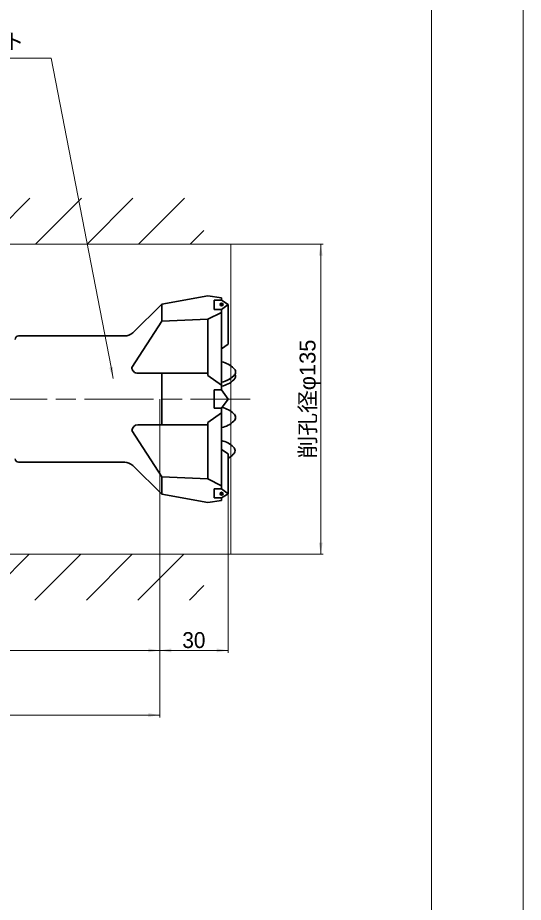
# Model space of a CAD drawing. Units: millimetres at full size, sheet at 1:2.5; details may follow other scales. Extents: x 2151 to 3831, y 1061 to 2264.
# Drawn here: x 3610.7 to 3831.2, y 1663.4 to 2048.6 of the extents above; entities that cross this region are included whole.
import ezdxf
from ezdxf.enums import TextEntityAlignment as Align

# ---------------------------------------------------------------- set-up
doc = ezdxf.new("R2010")
doc.units = ezdxf.units.MM
doc.header["$LTSCALE"] = 2.5
doc.header["$PDMODE"] = 32
doc.header["$PDSIZE"] = 1.25
doc.linetypes.add('CHAIN', pattern=[18.5, 12, -1.5, 3.5, -1.5])
for name, color, linetype, lineweight in [('1外形線', 7, 'Continuous', 35), ('2細い実線', 3, 'Continuous', 20), ('4中心線', 1, 'CHAIN', 15), ('6寸法線', 4, 'Continuous', 13), ('7 枠・タイトル', 7, 'Continuous', 13)]:
    doc.layers.add(name, color=color, linetype=linetype, lineweight=lineweight)
doc.styles.add('ＭＳ Ｐゴシック', font='')
doc.styles.get('ＭＳ Ｐゴシック').set_extended_font_data('MS PGothic')

# ---------------------------------------------------------------- blocks, each defined once
blk = doc.blocks.new('filled_arrow')
at = {"color": 0, "linetype": 'Continuous', "lineweight": -2}
blk.add_solid([(7.5, 1.25), (0, 0), (7.5, -1.25)], dxfattribs=at)

msp = doc.modelspace()

# ---------------------------------------------------------------- hatches: boundary and pattern name
at = {"layer": '2細い実線', "lineweight": 13}
h = msp.add_hatch(dxfattribs=at)
h.set_pattern_fill('USER', color=256, style=0, pattern_type=2)
h.set_pattern_definition([(45, (2685.578, 2004.856), (-11.22532, 11.22532), [])])
h.paths.add_polyline_path([(2557.771, 1949.981), (2557.771, 1969.981), (3691.86, 1969.981), (3691.86, 1949.981), (3242.12, 1949.981), (3242.12, 1957.481), (3232.12, 1957.481), (3232.12, 1949.981)])
h = msp.add_hatch(dxfattribs=at)
h.set_pattern_fill('USER', color=256, style=0, pattern_type=2)
h.set_pattern_definition([(45, (2685.578, 1984.857), (-11.22532, 11.22532), [])])
h.paths.add_polyline_path([(2557.942, 1794.981), (2557.877, 1814.981), (3232.12, 1814.981), (3232.12, 1807.481), (3242.12, 1807.481), (3242.12, 1814.981), (3691.86, 1814.981), (3691.86, 1794.981)])

# ---------------------------------------------------------------- linework, layer by layer
at = {"layer": '1外形線'}
for p, q in [((3673.653, 1923.831), (3693.653, 1927.481)), ((3693.653, 1927.481), (3699.653, 1926.59)), ((3699.653, 1926.59), (3699.653, 1925.491)), ((3699.653, 1926.59), (3699.653, 1925.491)), ((3699.653, 1925.491), (3699.653, 1926.59)), ((3673.653, 1923.831), (3660.869, 1911.397)), ((3673.653, 1923.831), (3673.653, 1916.363)), ((3696.453, 1925.491), (3699.653, 1925.491)), ((3696.453, 1925.491), (3696.453, 1921.494)), ((3702.453, 1923.691), (3699.653, 1925.491)), ((3702.453, 1923.691), (3699.653, 1921.494)), ((3702.453, 1906.391), (3702.453, 1923.686)), ((3693.653, 1917.236), (3699.653, 1920.245)), ((3693.653, 1917.236), (3699.653, 1920.245)), ((3696.453, 1921.494), (3699.653, 1921.494)), ((3699.653, 1921.494), (3699.653, 1886.481)), ((3673.653, 1916.363), (3660.501, 1896.23)), ((3693.653, 1917.236), (3673.653, 1916.363)), ((3693.653, 1917.236), (3693.653, 1892.738)), ((3699.653, 1910.604), (3699.653, 1886.481)), ((3657.383, 1909.981), (3611.153, 1909.981)), ((3657.383, 1909.981), (3611.153, 1909.981)), ((3699.653, 1904.38), (3702.453, 1906.391)), ((3663.155, 1893.731), (3693.653, 1893.731)), ((3673.653, 1893.731), (3673.653, 1871.231)), ((3699.653, 1888.481), (3693.653, 1892.738)), ((3696.453, 1886.481), (3699.653, 1886.481)), ((3696.453, 1886.481), (3696.453, 1878.481)), ((3699.653, 1886.481), (3702.433, 1882.481)), ((3699.653, 1878.481), (3702.433, 1882.481)), ((3699.653, 1876.481), (3693.653, 1872.224)), ((3696.453, 1878.481), (3699.653, 1878.481)), ((3699.653, 1878.481), (3699.653, 1854.358)), ((3699.653, 1878.481), (3699.653, 1843.467)), ((3693.653, 1872.224), (3693.653, 1847.725)), ((3673.653, 1848.619), (3660.501, 1868.732)), ((3663.155, 1871.231), (3693.653, 1871.231)), ((3699.653, 1860.578), (3702.433, 1858.582)), ((3702.433, 1841.286), (3702.433, 1858.582)), ((3657.383, 1854.981), (3611.153, 1854.981)), ((3673.653, 1841.131), (3660.869, 1853.565)), ((3702.433, 1856.015), (3702.433, 1841.286)), ((3699.653, 1850.361), (3699.653, 1849.262)), ((3699.653, 1850.361), (3699.653, 1849.262)), ((3673.653, 1841.131), (3673.653, 1848.599)), ((3693.653, 1847.725), (3673.653, 1848.599)), ((3693.653, 1847.725), (3699.653, 1844.717)), ((3693.653, 1847.725), (3699.653, 1844.717)), ((3696.453, 1843.467), (3699.653, 1843.467)), ((3696.453, 1839.471), (3696.453, 1843.467)), ((3702.453, 1841.27), (3699.653, 1843.467)), ((3702.453, 1841.27), (3699.653, 1839.471)), ((3673.653, 1841.131), (3693.653, 1837.481)), ((3693.653, 1837.481), (3699.653, 1838.371)), ((3696.453, 1839.471), (3699.653, 1839.471)), ((3699.653, 1838.371), (3699.653, 1839.471)), ((3699.653, 1838.371), (3699.653, 1839.471)), ((3699.653, 1839.471), (3699.653, 1838.371))]:
    msp.add_line(p, q, dxfattribs=at)
for centre, radius, start, end in [((3657.383, 1914.981), 5, 270, 314.20456), ((3611.153, 1908.481), 1.5, 90, 180), ((3663.078, 1896.307), 2.578, 181.72383, 271.72383), ((3697.865, 1888.809), 10, 44.72596, 79.69931), ((3703.753, 1894.258), 2, 307.46908, 52.53092), ((3697.865, 1899.708), 10, 280.30069, 315.27404), ((3697.865, 1899.708), 10, 294.31832, 315.27404), ((3703.753, 1892.484), 2, 307.46908, 26.3317), ((3697.865, 1897.934), 10, 280.30069, 315.27404), ((3697.865, 1869.031), 10, 44.72596, 78.30909), ((3703.753, 1874.481), 2, 307.46908, 52.53092), ((3697.865, 1879.931), 10, 280.30069, 315.27404), ((3703.753, 1874.481), 2, 316.56746, 43.43254), ((3663.078, 1868.654), 2.578, 88.27617, 178.27617), ((3697.627, 1854.58), 10, 44.72596, 78.30909), ((3703.515, 1860.03), 2, 307.46908, 52.53092), ((3697.627, 1865.48), 10, 298.72441, 315.27404), ((3611.153, 1856.481), 1.5, 180, 270), ((3657.383, 1849.981), 5, 45.79544, 90)]:
    msp.add_arc(centre, radius, start, end, dxfattribs=at)
for p in [(3699.633, 1923.691), (3699.633, 1841.27)]:
    msp.add_point(p, dxfattribs=at)
at = {"layer": '2細い実線'}
for p, q in [((3703.649, 1949.981), (3242.12, 1949.981)), ((3703.649, 1814.981), (3703.649, 1949.981)), ((3703.649, 1814.981), (3242.12, 1814.981))]:
    msp.add_line(p, q, dxfattribs=at)
at = {"layer": '4中心線'}
msp.add_line((2391.14, 1882.481), (3712.065, 1882.481), dxfattribs=at)
at = {"layer": '6寸法線'}
for p, q in [((3703.711, 1949.981), (3743.862, 1949.981)), ((3742.862, 1949.981), (3742.862, 1814.981)), ((3672.653, 1882.418), (3672.653, 1743.887)), ((3672.653, 1882.418), (3672.653, 1772.038)), ((3702.453, 1841.208), (3702.453, 1772.038)), ((3703.711, 1814.981), (3743.862, 1814.981)), ((3422.653, 1773.038), (3672.653, 1773.038)), ((3672.653, 1761.624), (3672.653, 1774.038)), ((3672.653, 1773.038), (3702.453, 1773.038)), ((3672.653, 1744.887), (2391.14, 1744.887))]:
    msp.add_line(p, q, dxfattribs=at)
msp.add_lwpolyline([(3652.39, 1891.414), (3651.436, 1896.322), (3625.27, 2030.872), (3533.734, 2030.872)], dxfattribs=at)
at = {"layer": '7 枠・タイトル'}
for p, q in [((3831.175, 2263.959), (3831.175, 1075.959)), ((3791.175, 2223.959), (3791.175, 1115.959))]:
    msp.add_line(p, q, dxfattribs=at)

# ---------------------------------------------------------------- block references
at = {"layer": '6寸法線', "xscale": 0.667, "yscale": 0.667}
for p, rotation in [((3742.862, 1949.981), 270), ((3652.39, 1891.414), 101), ((3742.862, 1814.981), 90), ((3672.653, 1773.038), 180), ((3702.453, 1773.038), 180), ((3672.653, 1744.887), 180)]:
    msp.add_blockref('filled_arrow', p, dxfattribs=dict(at, rotation=rotation))
msp.add_blockref('filled_arrow', (3672.653, 1773.038), dxfattribs=at)

# ---------------------------------------------------------------- texts
at = {"layer": '6寸法線', "style": 'ＭＳ Ｐゴシック', "width": 0.9}
msp.add_text('8.SP38 φ90ビット', height=6.928, dxfattribs=at).set_placement((3613.443, 2038.222), align=Align.MIDDLE_RIGHT)
at = {"layer": '6寸法線', "style": 'ＭＳ Ｐゴシック', "width": 1.05}
msp.add_text('削孔径φ135', height=6.928, rotation=90, dxfattribs=at).set_placement((3737.109, 1882.481), align=Align.MIDDLE_CENTER)
at = {"layer": '6寸法線', "style": 'ＭＳ Ｐゴシック'}
msp.add_text('30', height=6.928, dxfattribs=at).set_placement((3687.553, 1777.538), align=Align.MIDDLE_CENTER)

doc.saveas('drawing.dxf')
